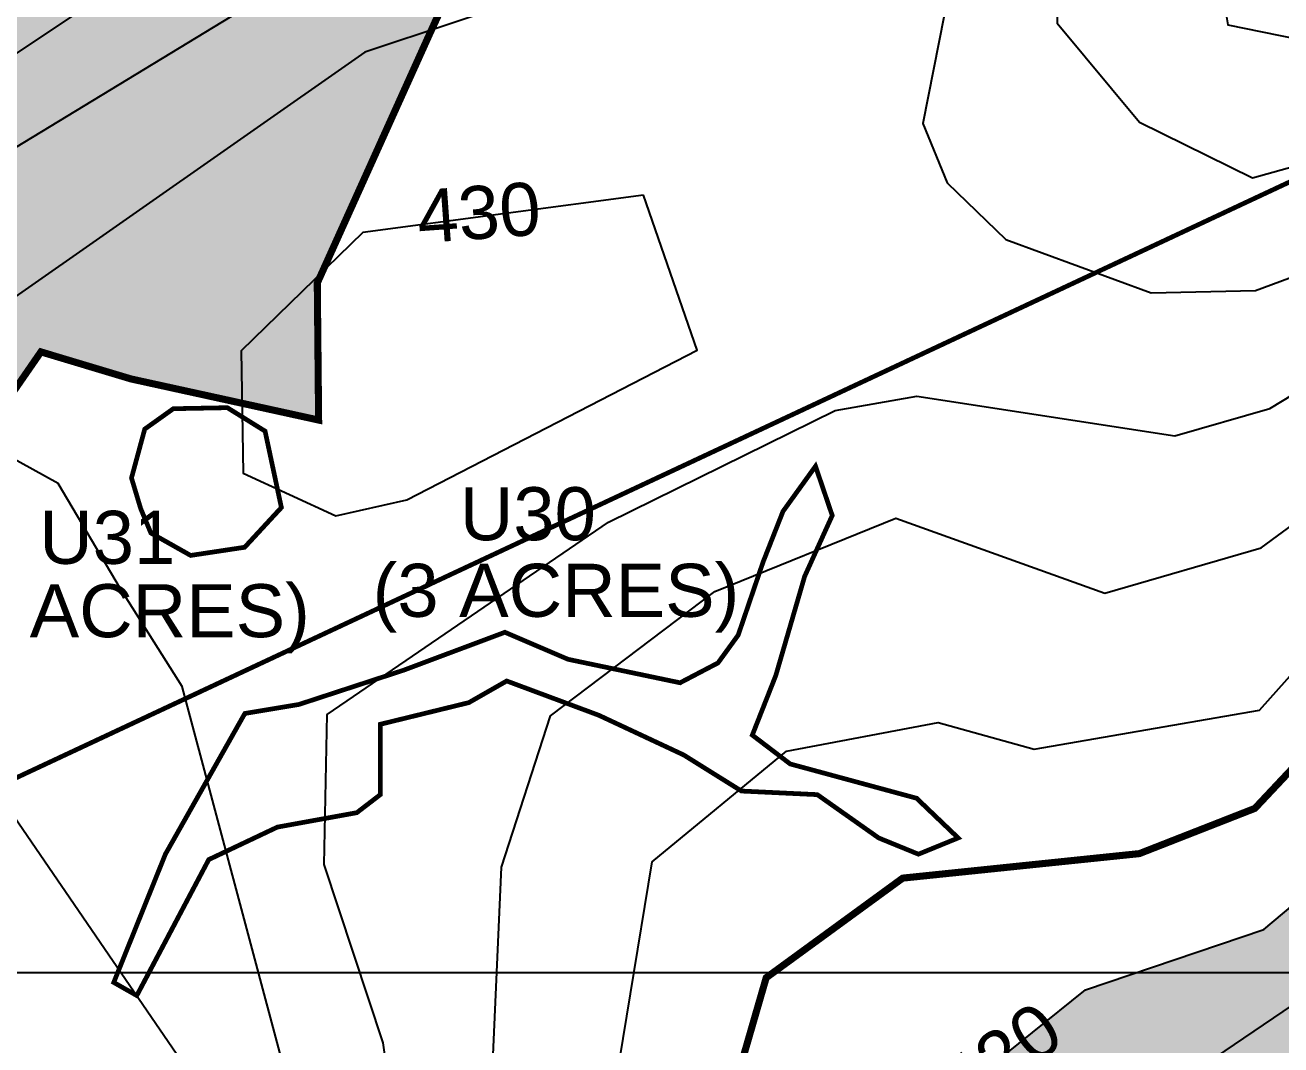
# Model space of a CAD drawing. Header units: metres. Extents: x 218545 to 227455, y 1543467 to 1556082.
# Drawn here: x 223253 to 223786, y 1548669 to 1549102 of the extents above; entities that cross this region are included whole.
import ezdxf

# ---------------------------------------------------------------- set-up
doc = ezdxf.new("R2010")
doc.units = ezdxf.units.M
doc.header["$MEASUREMENT"] = 0
for name, color, linetype in [('10 M CONTOUR', 20, 'Continuous'), ('2 M CONTOUR', 33, 'Continuous'), ('CONTEXT', 200, 'Continuous'), ('GRID', 250, 'Continuous'), ('PRIVATE SOLAR PROJECT', 254, 'Continuous'), ('SATGE-2', 160, 'Continuous'), ('UUL', 90, 'Continuous'), ('VILLAGE BOUNDARY', 6, 'Continuous')]:
    doc.layers.add(name, color=color, linetype=linetype)
doc.layers.add('BO', color=7, linetype='Continuous', lineweight=30)
doc.layers.add('STREAM', color=140, linetype='Continuous', lineweight=0)
doc.layers.add('SUBMERGENCE AREA', color=7, linetype='Continuous', lineweight=80, true_color=0x777c88)
doc.styles.get("Standard").update_dxf_attribs({"font": 'arial.ttf'})

msp = doc.modelspace()

# ---------------------------------------------------------------- hatches: boundary and pattern name
at = {"layer": 'PRIVATE SOLAR PROJECT'}
h = msp.add_hatch(color=256, dxfattribs=at)
h.dxf.hatch_style = 1
h.paths.add_polyline_path([(221685.481, 1549388.82268), (221644.15106, 1549482.67331), (221641.65515, 1549491.60232), (221654.6173, 1549530.46755), (221671.185, 1549582.4194), (221708.01265, 1549702.1578), (221728.17063, 1549769.783), (221758.44986, 1549779.19259), (221812.08382, 1549768.63508), (221826.02782, 1549719.41433), (221871.29294, 1549700.46917), (221870.21035, 1549675.41655), (221901.51838, 1549669.67551), (221995.52681, 1549682.3187), (222000.07546, 1549698.35588), (222014.50375, 1549698.42155), (222018.44235, 1549757.3572), (222153.79184, 1549845.38908), (222180.25239, 1549746.89656), (222187.04086, 1549719.93638), (222260.78601, 1549735.91041), (222292.88339, 1549666.43004), (222486.89718, 1549708.90679), (222506.54996, 1549767.63616), (222464.57264, 1549818.83824), (222388.75507, 1549839.81038), (222315.94184, 1549884.63607), (222304.03265, 1549898.1189), (222333.77189, 1549932.05908), (222369.05424, 1549948.41475), (222427.8599, 1549941.81716), (222454.1314, 1550020.23721), (222468.4323, 1550062.92517), (222453.6664, 1550075.03679), (222467.74216, 1550114.49257), (222500.05277, 1550205.17212), (222681.09133, 1550292.05097), (222716.15947, 1550308.87987), (222955.67972, 1550287.74448), (223060.42165, 1550270.9721), (223091.8793, 1550291.36166), (223223.4442, 1550264.94268), (223265.59506, 1550391.62131), (223236.20481, 1550479.29887), (223383.91252, 1550401.47459), (223603.76328, 1550285.63956), (223834.68029, 1550163.97394), (224303.3039, 1549918.58651), (224213.49275, 1549732.72021), (224130.8094, 1549552.22027), (223921.79403, 1549097.39682), (223808.28163, 1549193.99696), (223774.07527, 1549222.45659), (223680.73479, 1549258.34514), (223518.28096, 1549306.70694), (223445.90539, 1549141.53804), (223379.12214, 1548997.03046), (223377.02695, 1548992.49682), (223377.59509, 1548934.38494), (223298.04955, 1548951.81945), (223273.19229, 1548959.28927), (223259.86031, 1548963.29564), (223201.61763, 1548879.0816), (223221.00225, 1548779.36347), (223186.08339, 1548805.60043), (223083.12483, 1548840.14265), (222994.55636, 1548823.45295), (222681.74036, 1548960.24461), (222518.69072, 1549027.77013), (222233.97352, 1549152.62846), (221882.2595, 1549305.46761)])
at = {"layer": 'SUBMERGENCE AREA', "lineweight": 13}
h = msp.add_hatch(dxfattribs=at)
h.set_pattern_fill('HONEY', color=256, scale=150)
h.set_pattern_definition([(0, (0.14, 0.136), (28.125, 16.23797632), [18.75, -37.5]), (120, (0.14, 0.136), (-28.125, 16.23797632), [18.75, -37.5]), (60, (0.14, 0.136), (6e-15, 32.47595264), [-37.5, 18.75])])
h.paths.add_polyline_path([(224491.01312, 1549344.69997), (224496.86895, 1549336.50923), (224502.13923, 1549332.70646), (224509.45908, 1549334.46161), (224521.67502, 1549345.87362), (224540.29111, 1549368.93632), (224546.99289, 1549404.64628), (224549.77842, 1549419.48876), (224539.52134, 1549422.52681), (224483.63674, 1549512.25728), (224336.53651, 1549748.4471), (224333.94526, 1549787.88635), (224239.13969, 1549784.24858), (224213.49275, 1549732.72021), (224209.63872, 1549724.01403), (224208.18346, 1549709.26677), (224206.85756, 1549692.04707), (224210.39315, 1549674.3859), (224221.88344, 1549664.67224), (224228.07056, 1549655.40011), (224223.20934, 1549649.21865), (224223.20934, 1549638.62196), (224215.25437, 1549636.41431), (224190.06396, 1549649.66019), (224177.43685, 1549651.27068), (224111.63969, 1549502.63632), (224247.05669, 1549484.44432), (224321.44069, 1549520.96632), (224388.37269, 1549595.24632), (224427.71769, 1549574.54432), (224456.19569, 1549507.99632), (224446.40369, 1549476.19132), (224323.55069, 1549285.29632), (224111.55069, 1549051.66932), (224000.13969, 1548951.62162), (223924.57969, 1548883.76832), (223808.14069, 1548743.41132), (223778.35569, 1548718.27632), (223702.73069, 1548692.71332), (223657.71069, 1548656.60332), (223608.03369, 1548584.89632), (223626.49769, 1548542.95532), (223678.86469, 1548506.12632), (223682.46769, 1548482.17032), (223621.53569, 1548356.25632), (223613.21919, 1548289.93455), (223590.27899, 1548224.26142), (223526.25096, 1548119.71163), (223495.76169, 1548042.42432), (223516.45069, 1547820.24632), (223545.20069, 1547677.90932), (223559.70494, 1547574.58184), (223559.13969, 1547564.13632), (223574.49317, 1547562.51687), (223576.78329, 1547584.22878), (223565.70791, 1547650.05681), (223558.54716, 1547700.13632), (223558.08175, 1547703.39121), (223555.33423, 1547788.70376), (223554.64514, 1547834.14032), (223560.70024, 1547904.67336), (223573.0279, 1548007.99323), (223586.33925, 1548111.6084), (223593.82689, 1548166.01378), (223610.16357, 1548206.81778), (223645.55975, 1548262.5833), (223692.52764, 1548307.46772), (223758.09081, 1548345.56481), (223772.63969, 1548356.63632), (223780.69863, 1548361.92093), (223795.51081, 1548378.27711), (223810.32286, 1548404.75846), (223815.0003, 1548433.5764), (223815.0003, 1548453.82688), (223828.25325, 1548473.29847), (223853.19992, 1548531.71323), (223929.79646, 1548659.63529), (223956.39978, 1548700.13632), (223962.33938, 1548709.17879), (224007.27954, 1548757.94815), (224062.20513, 1548841.89262), (224083.76826, 1548896.51994), (224083.76826, 1548938.28295), (224160.77529, 1549032.63864), (224234.47306, 1549096.50436), (224293.40542, 1549137.0226), (224334.89271, 1549165.5467), (224352.4652, 1549182.62325), (224360.99949, 1549202.0445), (224364.31838, 1549218.6236), (224371.43026, 1549228.09742), (224385.17993, 1549232.36063), (224397.9813, 1549242.30805), (224422.63583, 1549258.88716), (224463.28291, 1549298.59266), (224470.94223, 1549320.37222), (224473.73813, 1549337.0943), (224477.54452, 1549340.89713), (224484.27882, 1549344.40743)])

# ---------------------------------------------------------------- linework, layer by layer
at = {"layer": '10 M CONTOUR'}
for points in [[(224095.31769, 1549280.72932, -1039.86579), (224078.17269, 1549335.28532, -1039.86579), (224005.14769, 1549378.72132, -1039.86579), (223934.91969, 1549400.19232, -1039.86579), (223854.26969, 1549390.90832, -1039.86579), (223805.92669, 1549351.37332, -1039.86579), (223645.03269, 1549117.49532, -1039.86579), (223633.76869, 1549060.13632, -1039.86579), (223644.07369, 1549035.03132, -1039.86579), (223668.95369, 1549011.02332, -1039.86579), (223730.52569, 1548988.34232, -1039.86579), (223774.71969, 1548989.35832, -1039.86579), (223853.80769, 1549018.56832, -1039.86579), (224014.40369, 1549118.07832, -1039.86579), (224095.31769, 1549280.72932, -1039.86579)], [(223515.25536, 1549029.8071, -1039.86579), (223396.37869, 1549013.96232, -1039.86579), (223344.78669, 1548963.77732, -1039.86579), (223345.60169, 1548911.79632, -1039.86579), (223384.88069, 1548893.77032, -1039.86579), (223414.96069, 1548900.58132, -1039.86579), (223538.01369, 1548964.06832, -1039.86579), (223515.25536, 1549029.8071, -1039.86579)], [(223362.91369, 1548659.84432, -1039.86579), (223319.70589, 1548821.45458, -1039.86579), (223293.66569, 1548862.81432, -1039.86579), (223267.21369, 1548907.41132, -1039.86579), (223233.52319, 1548925.92717, -1039.86579), (223168.35169, 1548932.34932, -1039.86579), (223014.23769, 1548893.37032, -1039.86579), (222935.52269, 1548811.77832, -1039.86579), (222865.81169, 1548765.49832, -1039.86579), (222815.40969, 1548761.02332, -1039.86579), (222719.58669, 1548820.76532, -1039.86579), (222660.67369, 1548807.86732, -1039.86579), (222399.38269, 1548543.47232, -1039.86579)], [(223657.71069, 1548656.60332, -1049.86579), (223702.73069, 1548692.71332, -1049.86579), (223778.35569, 1548718.27632, -1049.86579), (223808.14069, 1548743.41132, -1049.86579)]]:
    msp.add_polyline3d(points, dxfattribs=at)
at = {"layer": '2 M CONTOUR'}
for points in [[(223801.18069, 1549513.89432, -1045.86579), (223778.90269, 1549507.17132, -1045.86579), (223700.19469, 1549422.33932, -1045.86579), (223636.76869, 1549270.93432, -1045.86579), (223546.12869, 1549215.06032, -1045.86579), (223342.19087, 1549152.07435, -1045.86579), (223169.26069, 1549036.46532, -1045.86579), (222932.98369, 1548969.73732, -1045.86579), (222848.14969, 1548957.12132, -1045.86579), (222702.71569, 1548989.53832, -1045.86579)], [(223836.82769, 1549489.19532, -1043.86579), (223785.12769, 1549463.67732, -1043.86579), (223741.97869, 1549418.30132, -1043.86579), (223679.27569, 1549267.72132, -1043.86579), (223631.59269, 1549219.61832, -1043.86579), (223552.63469, 1549176.12432, -1043.86579), (223344.03084, 1549107.70686, -1043.86579), (223197.57848, 1549018.78717, -1043.86579), (223013.75469, 1548965.67832, -1043.86579), (222879.32369, 1548898.90632, -1043.86579), (222851.51169, 1548895.28132, -1043.86579), (222679.13969, 1548939.71932, -1043.86579)], [(223795.71269, 1549427.93132, -1041.86579), (223773.65769, 1549405.51532, -1041.86579), (223725.65769, 1549271.10432, -1041.86579), (223621.81469, 1549165.21732, -1041.86579), (223397.22269, 1549090.40732, -1041.86579), (223241.79269, 1548981.63432, -1041.86579), (223093.77845, 1548950.28737, -1041.86579), (223014.80869, 1548927.71632, -1041.86579), (222956.47869, 1548894.77532, -1041.86579), (222861.88269, 1548848.30059, -1041.86579), (222717.50569, 1548877.92232, -1041.86579), (222633.62369, 1548864.89332, -1041.86579), (222584.97569, 1548824.61932, -1041.86579), (222526.92069, 1548734.13832, -1041.86579), (222405.50669, 1548610.76932, -1041.86579)], [(224056.13769, 1549269.79732, -1037.86579), (224048.20369, 1549310.05532, -1037.86579), (224006.86269, 1549345.56532, -1037.86579), (223919.73169, 1549360.15232, -1037.86579), (223873.02669, 1549349.67632, -1037.86579), (223844.70369, 1549329.99332, -1037.86579), (223775.54169, 1549238.53432, -1037.86579), (223690.48669, 1549117.04732, -1037.86579), (223690.72669, 1549102.69632, -1037.86579), (223725.53369, 1549060.66832, -1037.86579), (223773.47969, 1549037.09432, -1037.86579), (223884.97669, 1549068.19432, -1037.86579), (223972.25069, 1549118.33632, -1037.86579), (224005.66969, 1549153.26332, -1037.86579), (224056.13769, 1549269.79732, -1037.86579)], [(224020.04669, 1549269.79732, -1035.86579), (223971.53169, 1549308.92632, -1035.86579), (223930.93869, 1549316.33432, -1035.86579), (223858.38169, 1549288.86832, -1035.86579), (223783.00569, 1549193.44532, -1035.86579), (223758.97669, 1549126.75432, -1035.86579), (223763.00269, 1549102.03932, -1035.86579), (223821.90969, 1549089.99732, -1035.86579), (223913.11169, 1549112.98532, -1035.86579), (223944.79769, 1549133.52932, -1035.86579), (224007.93869, 1549210.27332, -1035.86579), (224020.04669, 1549269.79732, -1035.86579)], [(223434.07569, 1548467.30532, -1041.86579), (223404.88869, 1548670.31932, -1041.86579), (223379.88869, 1548745.87332, -1041.86579), (223381.24369, 1548809.45832, -1041.86579), (223500.47769, 1548891.02632, -1041.86579), (223596.58369, 1548938.37132, -1041.86579), (223631.25669, 1548944.54732, -1041.86579), (223740.53969, 1548927.70932, -1041.86579), (223780.83569, 1548939.27032, -1041.86579), (223956.74469, 1549045.89632, -1041.86579)], [(223448.26569, 1548588.81132, -1043.86579), (223455.15169, 1548744.79832, -1043.86579), (223475.93069, 1548808.88432, -1043.86579), (223545.53669, 1548861.61332, -1043.86579), (223622.31869, 1548892.70832, -1043.86579), (223710.89069, 1548861.02532, -1043.86579), (223777.24369, 1548880.25232, -1043.86579), (223985.36769, 1549033.10232, -1043.86579)], [(223491.47069, 1548579.13832, -1045.86579), (223518.96115, 1548746.99801, -1045.86579), (223575.92083, 1548793.9094, -1045.86579), (223640.31469, 1548806.14713, -1045.86579), (223680.97769, 1548794.87532, -1045.86579), (223776.42769, 1548811.40532, -1045.86579), (223864.61969, 1548910.15932, -1045.86579)], [(223534.67969, 1548585.06532, -1047.86579), (223567.3456, 1548697.90236, -1047.86579), (223625.22769, 1548740.13432, -1047.86579), (223725.54869, 1548750.52232, -1047.86579), (223774.50669, 1548769.69832, -1047.86579), (223886.48269, 1548888.86932, -1047.86579)], [(223321.17569, 1548659.92032, -1037.86579), (223196.00869, 1548842.70032, -1037.86579), (223171.11369, 1548867.48832, -1037.86579), (223144.79169, 1548874.60432, -1037.86579), (223097.54669, 1548870.00432, -1037.86579), (223019.33969, 1548834.00032, -1037.86579), (222862.43669, 1548706.62832, -1037.86579), (222819.83469, 1548695.21432, -1037.86579), (222787.31569, 1548701.12532, -1037.86579), (222701.38469, 1548750.43532, -1037.86579), (222622.62169, 1548713.17932, -1037.86579), (222571.07469, 1548671.40332, -1037.86579), (222468.98969, 1548563.53532, -1037.86579)], [(223736.93069, 1548649.92732, -1051.86579), (223852.73169, 1548728.52232, -1051.86579)]]:
    msp.add_polyline3d(points, dxfattribs=at)
at = {"layer": 'BO', "ltscale": 100, "const_width": 3, "elevation": -1469.86579}
for points in [[(221710.82383, 1549371.78491), (222994.44549, 1548822.67527), (223083.12483, 1548840.14265), (223186.08339, 1548805.60043), (223217.91251, 1548795.2577), (223201.61763, 1548879.0816), (223259.86031, 1548963.29564), (223298.04955, 1548951.81945), (223345.13599, 1548941.49921), (223377.59509, 1548934.38494), (223377.02695, 1548992.49682), (223503.24305, 1549272.38879), (223633.56026, 1549272.38879), (223702.66995, 1549247.6641), (223774.07527, 1549222.45659), (223921.79403, 1549097.39682)], [(223886.48269, 1548888.86932), (223774.50669, 1548769.69832), (223725.54869, 1548750.52232), (223625.22769, 1548740.13432), (223567.3456, 1548697.90236), (223536.06643, 1548589.85548)]]:
    msp.add_lwpolyline(points, dxfattribs=at)
at = {"layer": 'GRID', "linetype": 'Continuous'}
msp.add_line((219000.13969, 1548700.13632, -1469.86579), (227000.13969, 1548700.13632, -1469.86579), dxfattribs=at)
at = {"layer": 'PRIVATE SOLAR PROJECT', "elevation": 15.81088}
msp.add_lwpolyline([(221641.65515, 1549491.60232), (221644.15106, 1549482.67331), (221685.481, 1549388.82268), (221882.2595, 1549305.46761), (222233.97352, 1549152.62846), (222518.69072, 1549027.77013), (222681.74036, 1548960.24461), (222994.55636, 1548823.45295), (223083.12483, 1548840.14265), (223186.08339, 1548805.60043), (223221.00225, 1548779.36347), (223201.61763, 1548879.0816), (223259.86031, 1548963.29564), (223298.04955, 1548951.81945), (223377.59509, 1548934.38494), (223377.02695, 1548992.49682), (223445.90539, 1549141.53804), (223518.28096, 1549306.70694), (223680.73479, 1549258.34514), (223774.07527, 1549222.45659), (223921.79403, 1549097.39682)], dxfattribs=at)
msp.add_lwpolyline([(221641.65515, 1549491.60232), (221644.15106, 1549482.67331), (221685.481, 1549388.82268), (221882.2595, 1549305.46761), (222233.97352, 1549152.62846), (222518.69072, 1549027.77013), (222681.74036, 1548960.24461), (222994.55636, 1548823.45295), (223083.12483, 1548840.14265), (223186.08339, 1548805.60043), (223221.00225, 1548779.36347), (223201.61763, 1548879.0816), (223259.86031, 1548963.29564), (223298.04955, 1548951.81945), (223377.59509, 1548934.38494), (223377.02695, 1548992.49682), (223445.90539, 1549141.53804), (223518.28096, 1549306.70694), (223680.73479, 1549258.34514), (223774.07527, 1549222.45659), (223921.79403, 1549097.39682)], dxfattribs=at)
at = {"layer": 'SATGE-2', "color": 3, "lineweight": 40, "elevation": -1469.86579}
for points in [[(221710.82383, 1549371.78491), (222994.44549, 1548822.67527), (223083.12483, 1548840.14265), (223186.08339, 1548805.60043), (223217.91251, 1548795.2577), (223201.61763, 1548879.0816), (223259.86031, 1548963.29564), (223298.04955, 1548951.81945), (223345.13599, 1548941.49921), (223377.59509, 1548934.38494), (223377.02695, 1548992.49682), (223503.24305, 1549272.38879), (223633.56026, 1549272.38879), (223702.66995, 1549247.6641), (223774.07527, 1549222.45659), (223921.79403, 1549097.39682)], [(223886.48269, 1548888.86932), (223774.50669, 1548769.69832), (223725.54869, 1548750.52232), (223625.22769, 1548740.13432), (223567.3456, 1548697.90236), (223536.06643, 1548589.85548)]]:
    msp.add_lwpolyline(points, dxfattribs=at)
at = {"layer": 'SATGE-2', "color": 0, "const_width": 2, "elevation": -1469.86579}
msp.add_lwpolyline([(222982.76359, 1548657.86593), (223921.79403, 1549097.39682)], dxfattribs=at)
at = {"layer": 'SATGE-2', "color": 1, "const_width": 2, "elevation": -1469.86579}
msp.add_lwpolyline([(223886.48269, 1548888.86932), (223774.50669, 1548769.69832), (223725.54869, 1548750.52232), (223625.22769, 1548740.13432), (223567.3456, 1548697.90236), (223536.06643, 1548589.85548)], dxfattribs=at)
at = {"layer": 'STREAM', "extrusion": (0.009448, 0.010215, 0.999903), "const_width": 4.97024, "elevation": 17938.31647}
msp.add_lwpolyline([(222577.01053, 1548897.0285), (222813.7143, 1549516.66932), (223645.32749, 1550156.17317)], dxfattribs=at)
at = {"layer": 'SUBMERGENCE AREA', "lineweight": 15, "elevation": -1469.86579}
msp.add_lwpolyline([(223808.14069, 1548743.41132), (223778.35569, 1548718.27632), (223702.73069, 1548692.71332), (223657.71069, 1548656.60332)], dxfattribs=at)
at = {"layer": 'UUL', "const_width": 2, "elevation": -1469.86579}
for points in [[(223298.26094, 1548909.81267), (223303.8767, 1548930.55213), (223315.9815, 1548939.19419), (223338.89331, 1548939.62702), (223354.89154, 1548929.68646), (223361.80511, 1548897.28242), (223346.24352, 1548880.43482), (223323.33172, 1548876.9758), (223306.47232, 1548886.48352), (223302.14831, 1548896.85326)], [(223300.51088, 1548690.33162), (223331.00942, 1548747.98322), (223360.10098, 1548761.75696), (223393.78339, 1548767.87902), (223403.74135, 1548775.53069), (223403.74135, 1548805.37072), (223441.25048, 1548814.55199), (223457.32756, 1548823.73326), (223496.37102, 1548809.19656), (223532.35795, 1548792.36362), (223556.8526, 1548777.06029), (223589.00675, 1548775.53069), (223615.03572, 1548757.16449), (223631.88299, 1548750.27946), (223648.7242, 1548757.16449), (223631.1128, 1548773.99742), (223577.52659, 1548788.53779), (223561.44951, 1548800.77826), (223571.40141, 1548826.02949), (223583.65177, 1548868.11365), (223595.34418, 1548893.91144), (223588.24262, 1548914.79029), (223574.464, 1548895.66112), (223566.04036, 1548874.23572), (223555.46382, 1548843.18521), (223546.9007, 1548831.38492), (223530.82363, 1548822.97029), (223483.35653, 1548832.91819), (223456.56343, 1548844.39202), (223413.69325, 1548828.32572), (223369.28874, 1548813.78902), (223346.32236, 1548809.96319), (223312.63388, 1548750.27946), (223290.73486, 1548695.8888)]]:
    msp.add_lwpolyline(points, close=True, dxfattribs=at)
at = {"layer": 'VILLAGE BOUNDARY', "extrusion": (0.009448, 0.010215, 0.999903), "elevation": 17938.31647}
msp.add_lwpolyline([(223597.56354, 1553322.43942), (223609.02457, 1552910.00505), (223675.1498, 1552358.61453), (223646.47397, 1552180.96409), (223623.22439, 1552041.16071), (223598.31607, 1551840.20734), (223563.95209, 1551551.91416), (223550.43839, 1551431.54133), (223521.83817, 1551206.31871), (223681.96925, 1550986.31346), (223724.34219, 1550927.55755), (223786.37889, 1550843.04487), (224078.13346, 1550702.08254), (224360.20277, 1550561.99563), (224448.38552, 1550525.89358), (224508.36023, 1550500.05958), (224852.71552, 1550355.52573), (224783.63501, 1550165.161), (224808.82881, 1550024.68509), (224867.18215, 1549982.51034), (224926.68351, 1549973.76392), (224994.24565, 1549954.74247), (225078.63344, 1549986.12143), (225106.4409, 1549928.39776), (225344.78877, 1549922.84843), (225507.44283, 1550058.06124), (225794.38931, 1550062.23138), (225986.08976, 1550068.30892), (226148.97936, 1550072.93468), (226455.23444, 1550017.92131), (226210.0883, 1549528.66686), (226181.24477, 1549343.70468), (226230.35832, 1549292.84895), (226267.60754, 1549296.43499), (226252.00345, 1549120.11588), (226233.9141, 1548937.87217), (226231.96733, 1548886.33721), (226226.2685, 1548799.18276), (226135.07989, 1548766.97224), (225946.70216, 1548659.84923)], dxfattribs=at)

# ---------------------------------------------------------------- texts
at = {"layer": 'CONTEXT', "linetype": 'Continuous'}
for s, rotation, p in [('430', 4.1343704, (223420.13073, 1549009.33174, -1039.86579)), ('420', 35.2737064, (223652.10076, 1548640.31743, -1049.86579))]:
    msp.add_text(s, height=22.5, rotation=rotation, dxfattribs=at).set_placement(p)
at = {"layer": 'SUBMERGENCE AREA', "linetype": 'Continuous'}
msp.add_text('SUBMERGENCE', height=50, rotation=51.1654746, dxfattribs=at).set_placement((223748.63969, 1548489.63632, -1469.86579))
at = {"layer": 'UUL'}
for s, p in [('U30', (223437.44836, 1548883.41457, -3419.53443)), ('U31', (223259.13292, 1548873.39697, -3419.53443)), ('(3 ACRES)', (223400.50621, 1548850.93487, -3419.53443)), ('(1 ACRES)', (223218.43075, 1548842.28548, -3419.53443))]:
    msp.add_text(s, height=22.5, dxfattribs=at).set_placement(p)

doc.saveas('drawing.dxf')
